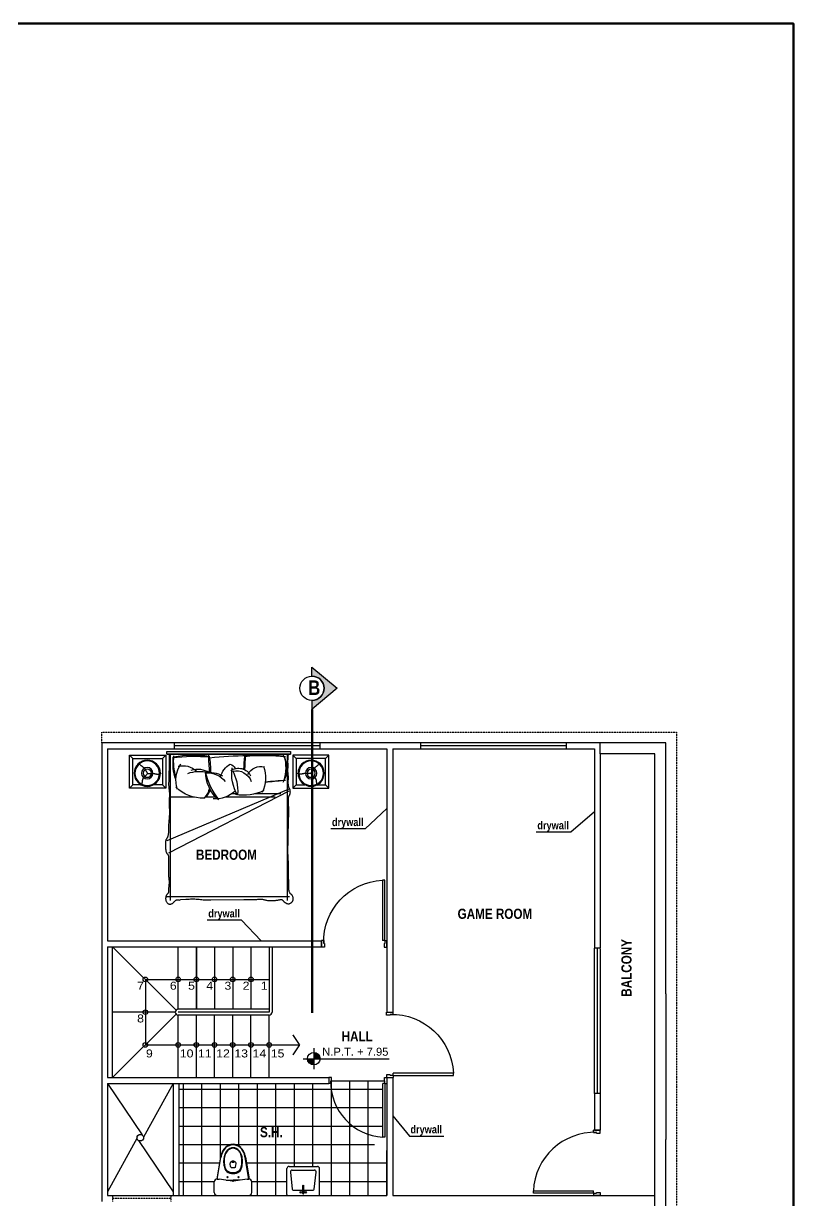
# Model space of a CAD drawing. Header units: millimetres. Extents: x -249630 to 95394, y -188036 to 109963.
# Drawn here: x -57747 to -44522, y 40556 to 60774 of the extents above; entities that cross this region are included whole.
import ezdxf

# ---------------------------------------------------------------- set-up
doc = ezdxf.new("R2010")
doc.units = ezdxf.units.MM
doc.linetypes.add('ACAD_ISO04W100', pattern=[30, 24, -3, 0, -3])
doc.linetypes.add('DASHED2', pattern=[9.525, 6.35, -3.175])
for name, color, linetype in [('03', 3, 'Continuous'), ('cotas', 1, 'Continuous'), ('Layer1', 2, 'Continuous'), ('Layer11', 30, 'Continuous'), ('Layer2', 8, 'Continuous'), ('Layer3', 3, 'Continuous'), ('Layer8', 8, 'Continuous'), ('PUERTAS', 14, 'Continuous'), ('SOMBRA', 252, 'Continuous'), ('SUBTITULOS', 90, 'Continuous'), ('TEXTOS', 11, 'Continuous'), ('VEREDA', 1, 'Continuous')]:
    doc.layers.add(name, color=color, linetype=linetype)
doc.layers.add('MUROS', color=6, linetype='Continuous', lineweight=60)
doc.styles.add('COTAS', font='arial.ttf', dxfattribs={"width": 1.1})
doc.styles.add('DESCRIPCION(E)', font='swisscbi.ttf', dxfattribs={"width": 1.1, "oblique": 15, "height": 0.15})
doc.styles.add('NIVEL', font='arial.ttf', dxfattribs={"width": 1.1, "height": 0.15})
doc.styles.add('SUBTITULOS', font='swisscbi.ttf', dxfattribs={"oblique": 15, "height": 0.2})
doc.styles.add('SUBTITULOS(E)', font='swisscbi.ttf', dxfattribs={"oblique": 15, "height": 0.2})
doc.dimstyles.new('COTA1-50', dxfattribs={"dimscale": 0.5, "dimtxt": 0.22, "dimasz": 0.12, "dimexe": 0.08, "dimexo": 0.05, "dimgap": 0.076, "dimtad": 2, "dimzin": 4, "dimdsep": 46, "dimtxsty": 'COTAS', "dimblk": 'ARCHTICK', "dimcen": -0.1, "dimclrd": 141, "dimclre": 141, "dimclrt": 11, "dimadec": 0, "dimazin": 0, "dimtfac": 1, "dimtix": 1, "dimtmove": 1, "dimatfit": 3, "dimfxl": 1, "dimtolj": 1, "dimtzin": 0, "dimarcsym": 0})

# ---------------------------------------------------------------- blocks, each defined once
blk = doc.blocks.new('A$C69810C7B')
at = {"layer": 'PUERTAS', "color": 2}
for p, q in [((-0.99, -0.05), (-0.99, -0.15)), ((-0.945, -0.05), (-0.99, -0.05)), ((-0.955, -0.15), (-0.99, -0.15)), ((-0.945, -0.105), (-0.955, -0.105)), ((-0.955, -0.15), (-0.955, -0.105)), ((-0.945, -0.105), (-0.945, -0.05)), ((-0.035, -0.15), (-0.07, -0.15)), ((-0.07, -1.06), (-0.07, -0.15)), ((-0.045, -0.105), (-0.045, -0.05)), ((-0.045, -0.05), (0, -0.05)), ((-0.045, -0.105), (-0.035, -0.105)), ((-0.035, -0.15), (-0.035, -0.105)), ((-0.035, -0.15), (0, -0.15)), ((-0.035, -0.15), (-0.035, -1.06)), ((0, -0.05), (0, -0.15)), ((-0.035, -1.06), (-0.07, -1.06))]:
    blk.add_line(p, q, dxfattribs=at)
at = {"layer": 'PUERTAS', "color": 1}
blk.add_arc((-0.027, -0.132), 0.929, 178.348, 267.335, dxfattribs=at)
blk = doc.blocks.new('CAM-10')
for p, q in [((0.026, 0), (0.071, -0.045)), ((0.521, 0), (0.476, -0.045)), ((0.552, 0.009), (2.252, 0.009)), ((0.597, 0.009), (0.597, -1.995)), ((2.207, 0.009), (2.207, -1.995)), ((2.267, 0), (2.312, -0.045)), ((2.762, 0), (2.717, -0.045)), ((0.026, -0.45), (0.071, -0.405)), ((0.476, -0.405), (0.521, -0.45)), ((0.575, -0.467), (2.249, -1.178)), ((2.312, -0.405), (2.267, -0.45)), ((2.762, -0.45), (2.717, -0.405)), ((0.575, -0.494), (2.226, -1.346)), ((0.686, -0.531), (1.047, -0.531)), ((0.764, -0.576), (1.446, -0.576)), ((1.289, -0.531), (1.354, -0.531)), ((1.577, -0.576), (1.72, -0.576)), ((1.876, -0.576), (2.207, -0.576)), ((0.567, -1.946), (2.249, -1.946))]:
    blk.add_line(p, q)
for points in [[(0.521, 0), (0.521, -0.45), (0.026, -0.45), (0.026, 0)], [(0.552, 0.013), (2.252, 0.013), (2.252, 0.054), (0.552, 0.054)], [(2.267, 0), (2.267, -0.45), (2.762, -0.45), (2.762, 0)]]:
    blk.add_lwpolyline(points, close=True)
for points in [[(2.218, 0.009), (2.219, -0.022), (2.22, -0.048), (2.221, -0.072), (2.221, -0.095), (2.221, -0.117), (2.221, -0.138), (2.22, -0.158), (2.22, -0.176), (2.221, -0.194), (2.221, -0.21), (2.222, -0.224), (2.222, -0.238), (2.223, -0.251), (2.223, -0.263), (2.224, -0.273), (2.224, -0.283), (2.224, -0.292), (2.224, -0.3), (2.224, -0.307), (2.224, -0.315), (2.224, -0.322), (2.224, -0.329), (2.224, -0.336), (2.224, -0.344), (2.224, -0.352), (2.225, -0.36), (2.225, -0.37), (2.226, -0.379), (2.226, -0.389), (2.226, -0.399), (2.226, -0.41), (2.225, -0.421), (2.224, -0.432), (2.223, -0.444), (2.222, -0.456), (2.22, -0.469), (2.219, -0.482), (2.217, -0.496), (2.216, -0.51), (2.216, -0.525), (2.215, -0.541), (2.216, -0.557), (2.216, -0.574), (2.217, -0.591), (2.217, -0.609), (2.218, -0.626), (2.218, -0.644), (2.218, -0.661), (2.218, -0.678), (2.218, -0.695), (2.217, -0.711), (2.217, -0.728), (2.216, -0.745), (2.216, -0.762), (2.215, -0.779), (2.216, -0.797), (2.216, -0.815), (2.217, -0.834), (2.219, -0.853), (2.22, -0.872), (2.222, -0.891), (2.223, -0.91), (2.225, -0.929), (2.226, -0.948), (2.227, -0.965), (2.227, -0.982), (2.228, -0.999), (2.228, -1.015), (2.228, -1.029), (2.228, -1.043), (2.229, -1.056), (2.23, -1.069), (2.231, -1.08), (2.232, -1.09), (2.234, -1.099), (2.236, -1.108), (2.238, -1.115), (2.241, -1.122), (2.243, -1.128), (2.246, -1.134), (2.249, -1.139), (2.252, -1.143), (2.255, -1.148), (2.258, -1.152), (2.26, -1.157), (2.263, -1.162), (2.265, -1.168), (2.267, -1.174), (2.269, -1.182), (2.27, -1.191), (2.27, -1.2), (2.271, -1.21), (2.271, -1.221), (2.271, -1.232), (2.271, -1.243), (2.27, -1.254), (2.27, -1.266), (2.269, -1.277), (2.268, -1.288), (2.267, -1.298), (2.266, -1.308), (2.264, -1.317), (2.262, -1.325), (2.26, -1.332), (2.258, -1.338), (2.255, -1.343), (2.252, -1.347), (2.249, -1.351), (2.245, -1.354), (2.242, -1.358), (2.239, -1.361), (2.237, -1.366), (2.234, -1.371), (2.232, -1.377), (2.23, -1.383), (2.229, -1.39), (2.227, -1.398), (2.227, -1.406), (2.226, -1.414), (2.226, -1.423), (2.226, -1.431), (2.226, -1.44), (2.227, -1.449), (2.228, -1.458), (2.228, -1.467), (2.229, -1.476), (2.229, -1.64), (2.228, -1.649), (2.228, -1.659), (2.227, -1.668), (2.225, -1.678), (2.224, -1.688), (2.223, -1.698), (2.222, -1.708), (2.221, -1.719), (2.22, -1.73), (2.22, -1.741), (2.221, -1.753), (2.221, -1.766), (2.222, -1.778), (2.223, -1.79), (2.224, -1.802), (2.225, -1.813), (2.226, -1.824), (2.226, -1.834), (2.226, -1.843), (2.226, -1.852), (2.226, -1.86), (2.227, -1.867), (2.227, -1.874), (2.228, -1.88), (2.23, -1.886), (2.232, -1.891), (2.235, -1.895), (2.238, -1.9), (2.242, -1.904), (2.245, -1.908), (2.249, -1.912), (2.253, -1.917), (2.256, -1.923), (2.259, -1.929), (2.262, -1.935), (2.264, -1.942), (2.266, -1.95), (2.267, -1.958), (2.268, -1.966), (2.268, -1.974), (2.267, -1.983), (2.265, -1.991), (2.263, -1.999), (2.26, -2.007), (2.257, -2.014), (2.252, -2.021), (2.248, -2.027), (2.242, -2.033), (2.237, -2.037), (2.231, -2.041), (2.224, -2.043), (2.217, -2.045), (2.211, -2.046), (2.204, -2.046), (2.197, -2.045), (2.191, -2.044), (2.185, -2.042), (2.179, -2.039), (2.174, -2.036), (2.169, -2.032), (2.164, -2.028), (2.159, -2.024), (2.155, -2.02), (2.151, -2.016), (2.147, -2.011), (2.144, -2.007), (2.14, -2.003), (2.136, -1.999), (2.132, -1.996), (2.129, -1.993), (2.125, -1.99), (2.12, -1.988), (2.116, -1.987), (2.111, -1.987), (2.106, -1.987), (2.1, -1.987), (2.094, -1.988), (2.088, -1.989), (2.082, -1.99), (2.06, -1.983), (1.992, -1.978), (1.976, -1.978), (1.959, -1.977), (1.942, -1.976), (1.925, -1.975), (1.906, -1.975), (1.888, -1.975), (1.868, -1.975), (1.849, -1.976), (1.829, -1.978), (1.809, -1.979), (1.789, -1.981), (1.77, -1.983), (1.752, -1.985), (1.735, -1.987), (1.72, -1.988), (1.705, -1.988), (1.692, -1.988), (1.68, -1.988), (1.669, -1.987), (1.657, -1.986), (1.645, -1.985), (1.193, -1.984), (1.179, -1.983), (1.165, -1.982), (1.149, -1.982), (1.132, -1.982), (1.115, -1.982), (1.098, -1.981), (1.08, -1.981), (1.063, -1.981), (1.046, -1.981), (1.03, -1.98), (1.014, -1.98), (0.999, -1.979), (0.985, -1.978), (0.972, -1.978), (0.959, -1.978), (0.947, -1.978), (0.936, -1.979), (0.926, -1.98), (0.916, -1.982), (0.907, -1.985), (0.898, -1.987), (0.889, -1.99), (0.88, -1.992), (0.87, -1.994), (0.86, -1.995), (0.85, -1.996), (0.794, -1.997), (0.782, -1.996), (0.771, -1.996), (0.76, -1.995), (0.749, -1.993), (0.738, -1.992), (0.728, -1.99), (0.718, -1.989), (0.71, -1.987), (0.702, -1.985), (0.695, -1.984), (0.688, -1.983), (0.683, -1.982), (0.678, -1.982), (0.673, -1.983), (0.67, -1.984), (0.666, -1.985), (0.664, -1.987), (0.661, -1.99), (0.659, -1.993), (0.657, -1.996), (0.654, -1.999), (0.652, -2.002), (0.649, -2.006), (0.646, -2.009), (0.643, -2.012), (0.639, -2.015), (0.635, -2.019), (0.631, -2.022), (0.627, -2.025), (0.622, -2.028), (0.617, -2.03), (0.612, -2.033), (0.607, -2.035), (0.601, -2.037), (0.596, -2.039), (0.59, -2.04), (0.584, -2.04), (0.578, -2.04), (0.571, -2.04), (0.565, -2.038), (0.559, -2.036), (0.553, -2.033), (0.547, -2.03), (0.542, -2.027), (0.537, -2.023), (0.532, -2.019), (0.528, -2.015), (0.525, -2.011), (0.522, -2.006), (0.52, -2.002), (0.518, -1.997), (0.516, -1.991), (0.515, -1.986), (0.515, -1.98), (0.515, -1.973), (0.515, -1.967), (0.516, -1.96), (0.517, -1.953), (0.519, -1.947), (0.521, -1.94), (0.524, -1.934), (0.527, -1.929), (0.531, -1.924), (0.534, -1.919), (0.539, -1.915), (0.543, -1.911), (0.547, -1.907), (0.552, -1.903), (0.556, -1.898), (0.559, -1.893), (0.563, -1.887), (0.566, -1.881), (0.568, -1.874), (0.57, -1.867), (0.572, -1.86), (0.573, -1.852), (0.575, -1.845), (0.575, -1.838), (0.575, -1.831), (0.575, -1.825), (0.575, -1.818), (0.575, -1.811), (0.575, -1.804), (0.574, -1.796), (0.574, -1.788), (0.574, -1.778), (0.574, -1.768), (0.574, -1.756), (0.575, -1.744), (0.575, -1.731), (0.576, -1.717), (0.577, -1.702), (0.578, -1.688), (0.578, -1.672), (0.579, -1.657), (0.58, -1.641), (0.58, -1.47), (0.581, -1.454), (0.582, -1.439), (0.582, -1.424), (0.583, -1.409), (0.584, -1.396), (0.585, -1.382), (0.586, -1.37), (0.587, -1.358), (0.588, -1.346), (0.589, -1.334), (0.589, -1.323), (0.59, -1.311), (0.59, -1.299), (0.589, -1.286), (0.589, -1.273), (0.588, -1.26), (0.587, -1.246), (0.586, -1.232), (0.585, -1.218), (0.584, -1.204), (0.583, -1.19), (0.583, -1.176), (0.584, -1.162), (0.584, -1.148), (0.585, -1.134), (0.585, -1.121), (0.586, -1.107), (0.586, -1.093), (0.586, -1.079), (0.585, -1.065), (0.585, -1.051), (0.584, -1.037), (0.583, -1.023), (0.582, -1.009), (0.58, -0.996), (0.58, -0.983), (0.579, -0.971), (0.579, -0.959), (0.579, -0.948), (0.579, -0.936), (0.579, -0.925), (0.579, -0.914), (0.579, -0.903), (0.579, -0.892), (0.579, -0.88), (0.578, -0.868), (0.577, -0.856), (0.576, -0.843), (0.575, -0.829), (0.574, -0.816), (0.573, -0.802), (0.573, -0.788), (0.573, -0.773), (0.573, -0.759), (0.573, -0.744), (0.574, -0.729), (0.575, -0.715), (0.577, -0.7), (0.578, -0.686), (0.579, -0.672), (0.58, -0.658), (0.58, -0.645), (0.58, -0.632), (0.58, -0.62), (0.58, -0.608), (0.579, -0.597), (0.578, -0.588), (0.577, -0.579), (0.575, -0.571), (0.573, -0.565), (0.571, -0.559), (0.568, -0.554), (0.566, -0.55), (0.563, -0.545), (0.561, -0.541), (0.559, -0.536), (0.557, -0.531), (0.555, -0.525), (0.554, -0.519), (0.554, -0.512), (0.553, -0.505), (0.554, -0.498), (0.554, -0.491), (0.555, -0.485), (0.556, -0.479), (0.558, -0.473), (0.56, -0.469), (0.562, -0.464), (0.564, -0.46), (0.566, -0.456), (0.568, -0.452), (0.571, -0.448), (0.573, -0.444), (0.574, -0.439), (0.576, -0.434), (0.577, -0.429), (0.578, -0.423), (0.579, -0.418), (0.58, -0.412), (0.581, -0.407), (0.581, -0.401), (0.582, -0.396), (0.582, -0.391), (0.582, -0.386), (0.583, -0.381), (0.583, -0.376), (0.582, -0.37), (0.582, -0.364), (0.582, -0.357), (0.582, -0.35), (0.582, -0.342), (0.581, -0.333), (0.581, -0.324), (0.581, -0.315), (0.581, -0.306), (0.581, -0.298), (0.581, -0.289), (0.582, -0.281), (0.583, -0.273), (0.584, -0.266), (0.585, -0.258), (0.585, -0.25), (0.586, -0.242), (0.587, -0.234), (0.587, -0.225), (0.587, -0.215), (0.587, -0.205), (0.587, -0.194), (0.587, -0.183), (0.586, -0.171), (0.586, -0.159), (0.586, -0.146), (0.586, -0.133), (0.586, -0.12), (0.587, -0.106), (0.587, -0.091), (0.587, -0.075), (0.586, -0.057), (0.585, -0.036), (0.583, -0.014), (0.579, 0.009)], [(0.181, -0.405), (0.071, -0.405), (0.071, -0.045), (0.476, -0.045), (0.476, -0.405), (0.355, -0.405)], [(0.274, -0.254), (0.27, -0.246), (0.266, -0.239), (0.263, -0.233), (0.26, -0.228), (0.257, -0.223), (0.254, -0.218), (0.251, -0.214), (0.249, -0.21), (0.247, -0.207), (0.245, -0.203), (0.243, -0.2), (0.241, -0.197), (0.239, -0.194), (0.237, -0.191), (0.235, -0.188), (0.233, -0.185), (0.231, -0.182), (0.228, -0.179), (0.226, -0.177), (0.223, -0.174), (0.221, -0.172), (0.218, -0.169), (0.215, -0.167), (0.212, -0.164), (0.209, -0.162), (0.206, -0.159), (0.203, -0.157), (0.2, -0.154), (0.196, -0.152), (0.192, -0.149), (0.188, -0.146), (0.184, -0.143), (0.179, -0.14), (0.175, -0.137), (0.17, -0.133), (0.164, -0.129), (0.158, -0.125), (0.152, -0.12), (0.145, -0.114), (0.137, -0.108)], [(2.607, -0.405), (2.717, -0.405), (2.717, -0.045), (2.312, -0.045), (2.312, -0.405), (2.433, -0.405)], [(2.514, -0.254), (2.518, -0.246), (2.522, -0.239), (2.525, -0.233), (2.528, -0.228), (2.531, -0.223), (2.534, -0.218), (2.536, -0.214), (2.539, -0.21), (2.541, -0.207), (2.543, -0.203), (2.545, -0.2), (2.547, -0.197), (2.549, -0.194), (2.551, -0.191), (2.553, -0.188), (2.555, -0.185), (2.557, -0.182), (2.559, -0.179), (2.562, -0.177), (2.564, -0.174), (2.567, -0.172), (2.57, -0.169), (2.572, -0.167), (2.575, -0.164), (2.578, -0.162), (2.582, -0.159), (2.585, -0.157), (2.588, -0.154), (2.592, -0.152), (2.596, -0.149), (2.6, -0.146), (2.604, -0.143), (2.608, -0.14), (2.613, -0.137), (2.618, -0.133), (2.624, -0.129), (2.63, -0.125), (2.636, -0.12), (2.643, -0.114), (2.65, -0.108)], [(0.271, -0.247), (0.266, -0.255), (0.262, -0.263), (0.257, -0.269), (0.253, -0.274), (0.248, -0.279), (0.244, -0.284), (0.24, -0.287), (0.236, -0.291), (0.233, -0.294), (0.229, -0.297), (0.226, -0.3), (0.223, -0.303), (0.22, -0.306), (0.217, -0.308), (0.215, -0.311), (0.212, -0.314), (0.21, -0.317), (0.209, -0.32), (0.207, -0.322), (0.206, -0.325), (0.204, -0.328), (0.203, -0.331), (0.202, -0.334), (0.201, -0.337), (0.201, -0.34), (0.2, -0.344), (0.2, -0.347), (0.199, -0.35), (0.199, -0.353), (0.198, -0.356), (0.198, -0.359), (0.198, -0.362), (0.197, -0.365), (0.197, -0.368), (0.196, -0.371), (0.196, -0.374), (0.195, -0.377), (0.194, -0.381), (0.194, -0.384), (0.193, -0.388), (0.192, -0.392), (0.19, -0.396), (0.189, -0.4), (0.188, -0.404), (0.186, -0.407), (0.184, -0.411), (0.182, -0.414), (0.18, -0.417)], [(0.263, -0.251), (0.271, -0.25), (0.279, -0.25), (0.285, -0.249), (0.291, -0.249), (0.296, -0.249), (0.301, -0.25), (0.306, -0.25), (0.31, -0.25), (0.314, -0.25), (0.317, -0.25), (0.321, -0.25), (0.325, -0.25), (0.328, -0.25), (0.332, -0.249), (0.335, -0.249), (0.339, -0.249), (0.342, -0.249), (0.345, -0.249), (0.348, -0.25), (0.351, -0.25), (0.354, -0.25), (0.358, -0.25), (0.361, -0.251), (0.364, -0.251), (0.367, -0.252), (0.37, -0.252), (0.373, -0.253), (0.377, -0.254), (0.38, -0.255), (0.383, -0.255), (0.386, -0.256), (0.39, -0.257), (0.393, -0.258), (0.396, -0.259), (0.4, -0.26), (0.403, -0.26), (0.407, -0.261), (0.41, -0.261), (0.414, -0.261), (0.419, -0.26), (0.423, -0.26), (0.428, -0.258), (0.433, -0.257), (0.438, -0.255), (0.443, -0.254), (0.448, -0.252), (0.454, -0.25), (0.459, -0.248)], [(2.525, -0.251), (2.517, -0.25), (2.509, -0.25), (2.502, -0.249), (2.497, -0.249), (2.491, -0.249), (2.487, -0.25), (2.482, -0.25), (2.478, -0.25), (2.474, -0.25), (2.47, -0.25), (2.467, -0.25), (2.463, -0.25), (2.459, -0.25), (2.456, -0.249), (2.453, -0.249), (2.449, -0.249), (2.446, -0.249), (2.443, -0.249), (2.44, -0.25), (2.436, -0.25), (2.433, -0.25), (2.43, -0.25), (2.427, -0.251), (2.424, -0.251), (2.421, -0.252), (2.418, -0.252), (2.414, -0.253), (2.411, -0.254), (2.408, -0.255), (2.405, -0.255), (2.401, -0.256), (2.398, -0.257), (2.395, -0.258), (2.391, -0.259), (2.388, -0.26), (2.385, -0.26), (2.381, -0.261), (2.377, -0.261), (2.373, -0.261), (2.369, -0.26), (2.365, -0.26), (2.36, -0.258), (2.355, -0.257), (2.35, -0.255), (2.345, -0.254), (2.34, -0.252), (2.334, -0.25), (2.328, -0.248)], [(2.517, -0.247), (2.522, -0.255), (2.526, -0.263), (2.531, -0.269), (2.535, -0.274), (2.539, -0.279), (2.543, -0.284), (2.548, -0.287), (2.551, -0.291), (2.555, -0.294), (2.559, -0.297), (2.562, -0.3), (2.565, -0.303), (2.568, -0.306), (2.571, -0.308), (2.573, -0.311), (2.575, -0.314), (2.577, -0.317), (2.579, -0.32), (2.581, -0.322), (2.582, -0.325), (2.583, -0.328), (2.585, -0.331), (2.586, -0.334), (2.586, -0.337), (2.587, -0.34), (2.588, -0.344), (2.588, -0.347), (2.589, -0.35), (2.589, -0.353), (2.589, -0.356), (2.59, -0.359), (2.59, -0.362), (2.59, -0.365), (2.591, -0.368), (2.591, -0.371), (2.592, -0.374), (2.593, -0.377), (2.593, -0.381), (2.594, -0.384), (2.595, -0.388), (2.596, -0.392), (2.597, -0.396), (2.599, -0.4), (2.6, -0.404), (2.602, -0.407), (2.604, -0.411), (2.605, -0.414), (2.608, -0.417)]]:
    blk.add_lwpolyline(points)
for centre, radius in [((0.268, -0.247), 0.18), ((0.268, -0.247), 0.169), ((2.52, -0.247), 0.18), ((2.52, -0.247), 0.169), ((0.268, -0.247), 0.0787), ((0.268, -0.247), 0.0562), ((2.52, -0.247), 0.0787), ((2.52, -0.247), 0.0562)]:
    blk.add_circle(centre, radius)
for centre, radius, start, end in [((0.945, -0.183), 0.344, 147.51, 213.8336), ((0.892, -1.669), 1.678, 80.1255, 98.6619), ((-0.037, -0.007), 1.712, 352.2931, 0.3959), ((1.889, -1.575), 1.578, 80.1602, 98.06), ((1.203, -0.173), 0.586, 163.9263, 197.1409), ((1.038, -5.792), 5.791, 83.8073, 94.1211), ((1.348, -0.31), 0.454, 159.3026, 206.5026), ((0.957, -0.356), 0.202, 27.7042, 103.4903), ((3.756, 0.001), 2.58, 180.1063, 184.3854), ((-0.142, -0.191), 1.333, 359.9394, 7.5533), ((1.401, -0.216), 0.0952, 102.1757, 158.3207), ((1.237, -0.37), 0.286, 15.4018, 59.7122), ((2.984, -0.236), 1.335, 170.3802, 180.0522), ((1.855, -3.014), 3, 83.9026, 93.6759), ((2.029, -0.417), 0.274, 75.7237, 132.8701), ((1.723, -0.341), 0.404, 341.4524, 33.4512), ((1.432, -0.084), 0.726, 342.5841, 6.0048), ((1.535, -0.116), 0.631, 339.923, 8.7433), ((1.299, -0.432), 0.22, 78.0413, 160.8342), ((1.265, -0.362), 0.184, 54.1671, 153.8421), ((1.861, -0.492), 0.584, 151.0456, 184.1497), ((0.806, -0.261), 0.553, 328.6542, 9.1977), ((1.683, -0.534), 0.291, 83.6273, 143.2855), ((1.66, -0.57), 0.335, 78.6667, 121.2633), ((1.204, -0.221), 0.516, 310.7395, 359.0576), ((0.835, -0.033), 0.906, 321.6953, 346.4626), ((1.827, -0.504), 0.313, 73.366, 120.2524), ((1.803, -0.691), 0.47, 69.8892, 104.8634), ((-0.465, -14.932), 14.632, 84.6597, 85.7516), ((0.943, 1.54), 1.909, 260.953, 268.6517), ((1.841, -0.43), 0.19, 193.6849, 236.7035), ((1.973, -0.378), 0.315, 192.9388, 221.9636), ((1.763, -0.079), 0.51, 267.2589, 315.2997), ((1.202, 0.118), 0.667, 244.7809, 279.0606), ((1.581, -0.218), 0.383, 224.5284, 275.2229)]:
    blk.add_arc(centre, radius, start, end)
blk = doc.blocks.new('INODRORO2')
at = {"ltscale": 0.8}
for p, q in [((0, 0.217), (0, -0.217)), ((0.04, 0.257), (0.186, 0.257)), ((0.198, 0.006), (0.226, 0.192)), ((0.226, 0.217), (0.226, 0.192)), ((0.226, 0.216), (0.524, 0.166)), ((0.526, 0.172), (0.259, 0.218)), ((0.211, 0.096), (0.211, 0)), ((0.399, 0.036), (0.437, 0.041)), ((0.226, -0.192), (0.198, -0.006)), ((0.211, -0.096), (0.211, 0)), ((0.399, -0.036), (0.437, -0.042)), ((0.478, 0), (0.478, 0)), ((0.478, 0), (0.478, 0)), ((0.478, 0), (0.478, 0)), ((0.478, 0), (0.478, 0)), ((0.478, 0), (0.478, 0)), ((0.478, 0), (0.478, 0)), ((0.478, 0), (0.478, 0)), ((0.478, 0), (0.478, 0)), ((0.04, -0.257), (0.186, -0.257)), ((0.226, -0.216), (0.524, -0.166)), ((0.226, -0.192), (0.226, -0.217)), ((0.526, -0.172), (0.259, -0.218))]:
    blk.add_line(p, q, dxfattribs=at)
blk.add_lwpolyline([(0.46, -0.012, -0.139005), (0.458, -0.011, -0.107089), (0.455, -0.009, -0.080212), (0.453, -0.005, -0.06796), (0.452, 0, -0.06796), (0.453, 0.005, -0.080212), (0.455, 0.008, -0.107089), (0.458, 0.011, -0.139005), (0.46, 0.012, -0.139005), (0.463, 0.011, -0.107089), (0.466, 0.008, -0.080212), (0.468, 0.005, -0.06796), (0.469, 0, -0.06796), (0.468, -0.005, -0.080212), (0.466, -0.009, -0.107089), (0.463, -0.011, -0.139005)], format="xyb", close=True, dxfattribs=at)
for centre in [(0.253, 0.075), (0.253, -0.075)]:
    blk.add_circle(centre, 0.008, dxfattribs=at)
for centre, radius, start, end in [((0.04, 0.217), 0.04, 90, 180), ((0.186, 0.217), 0.04, 0, 90), ((0.233, 0.07), 0.15, 80.2071, 92.9611), ((0.476, -0.122), 0.292, 71.5678, 80.4152), ((0.476, -0.12), 0.296, 71.1915, 80.2071), ((0.238, 0), 0.04, 171.6858, 188.3224), ((0.434, 0.006), 0.132, 142.554, 182.5334), ((0.454, 0.003), 0.138, 145.9958, 181.3648), ((0.424, -0.007), 0.132, 97.705, 135.6982), ((0.427, -0.005), 0.123, 97.7071, 135.993), ((0.489, 0), 0.105, 166.2304, 180), ((0.401, 0.021), 0.015, 97.7652, 166.2304), ((0.468, -0.299), 0.428, 88.5821, 98.2413), ((0.481, -0.365), 0.487, 90.3239, 98.295), ((0.44, 0.017), 0.025, 53.8168, 97.7652), ((0.428, 0), 0.0456, 0, 53.8168), ((0.475, -0.15), 0.279, 75.0071, 89.3331), ((0.475, -0.159), 0.281, 75.8067, 89.3181), ((0.513, -0.033), 0.15, 47.8845, 78.1333), ((0.513, -0.034), 0.157, 47.1692, 77.2746), ((0.511, -0.037), 0.2, 43.8873, 73.4946), ((0.511, -0.037), 0.206, 43.507, 73.073), ((0.534, -0.006), 0.115, 2.8715, 46.5577), ((0.535, -0.006), 0.122, 2.76, 45.8858), ((0.538, -0.006), 0.159, 2.2523, 42.8254), ((0.539, -0.006), 0.165, 2.1936, 42.4727), ((0.434, -0.006), 0.132, 177.4666, 217.446), ((0.454, -0.003), 0.138, 178.6352, 214.0042), ((0.424, 0.006), 0.132, 224.3018, 262.295), ((0.427, 0.005), 0.123, 224.007, 262.2929), ((0.489, 0), 0.105, 180, 193.7696), ((0.401, -0.022), 0.015, 193.7696, 262.2348), ((0.468, 0.299), 0.428, 261.7587, 271.4179), ((0.481, 0.365), 0.487, 261.705, 269.6761), ((0.44, -0.017), 0.025, 262.2348, 306.1832), ((0.428, 0), 0.0456, 306.1832, 0), ((0.475, 0.159), 0.281, 270.6819, 284.1933), ((0.475, 0.15), 0.279, 270.6669, 284.9929), ((0.476, 0.122), 0.292, 279.5848, 288.4322), ((0.476, 0.12), 0.296, 279.7929, 288.8085), ((0.513, 0.033), 0.15, 281.8667, 312.1155), ((0.513, 0.034), 0.157, 282.7254, 312.8308), ((0.511, 0.036), 0.2, 286.5054, 316.1127), ((0.511, 0.037), 0.206, 286.927, 316.493), ((0.534, 0.006), 0.115, 313.4423, 357.1285), ((0.535, 0.006), 0.122, 314.1142, 357.24), ((0.538, 0.006), 0.159, 317.1746, 357.7477), ((0.539, 0.006), 0.165, 317.5273, 357.8064), ((0.04, -0.217), 0.04, 180, 270), ((0.186, -0.217), 0.04, 270, 0), ((0.233, -0.07), 0.15, 267.034, 279.7929)]:
    blk.add_arc(centre, radius, start, end, dxfattribs=at)
blk = doc.blocks.new('102-lav')
for p, q in [((0.42, 0), (0, 0)), ((-0.015, -0.015), (-0.015, -0.37)), ((0.059, -0.088), (0.033, -0.322)), ((0.202, -0.075), (0.073, -0.075)), ((0.21, -0.029), (0.195, -0.044)), ((0.195, -0.044), (0.21, -0.059)), ((0.225, -0.044), (0.195, -0.044)), ((0.202, -0.029), (0.202, -0.036)), ((0.202, -0.051), (0.202, -0.136)), ((0.21, -0.144), (0.202, -0.136)), ((0.21, -0.029), (0.21, -0.059)), ((0.225, -0.044), (0.21, -0.029)), ((0.21, -0.059), (0.225, -0.044)), ((0.21, -0.144), (0.217, -0.136)), ((0.217, -0.029), (0.217, -0.036)), ((0.217, -0.051), (0.217, -0.136)), ((0.347, -0.075), (0.217, -0.075)), ((0.387, -0.322), (0.361, -0.088)), ((0.435, -0.015), (0.435, -0.37)), ((0.405, -0.4), (0.015, -0.4)), ((0.362, -0.35), (0.058, -0.35))]:
    blk.add_line(p, q)
for centre in [(0.176, -0.044), (0.244, -0.044)]:
    blk.add_circle(centre, 0.01)
for centre, radius, start, end in [((0, -0.015), 0.015, 90, 180), ((0.42, -0.015), 0.015, 0, 90), ((0.073, -0.09), 0.015, 90, 173.7742), ((0.21, -0.029), 0.0075, 0, 180), ((0.347, -0.09), 0.015, 6.2258, 90), ((0.058, -0.325), 0.025, 173.7742, 270), ((0.362, -0.325), 0.025, 270, 6.2258), ((0.015, -0.37), 0.03, 180, 270), ((0.405, -0.37), 0.03, 270, 0)]:
    blk.add_arc(centre, radius, start, end)
blk = doc.blocks.new('_ArchTick')
at = {"color": 0, "linetype": 'ByBlock', "const_width": 0.15}
blk.add_lwpolyline([(-0.5, -0.5), (0.5, 0.5)], dxfattribs=at)

msp = doc.modelspace()

# ---------------------------------------------------------------- hatches: boundary and pattern name
at = {"layer": 'Layer1'}
h = msp.add_hatch(color=256, dxfattribs=at)
h.paths.add_polyline_path([(-52761.314, 43099.082), (-52761.314, 42990.906), (-52653.139, 42990.906, 0.414213582)])
h.paths.add_polyline_path([(-52761.314, 42990.906), (-52869.49, 42990.906, 0.414213486), (-52761.314, 42882.73)])
at = {"layer": 'Layer2'}
h = msp.add_hatch(dxfattribs=at)
h.set_pattern_fill('ANSI37', color=256, scale=100, angle=45, style=0)
h.set_pattern_definition([(90, (-230894.77, -222643.12), (-317.5, 3e-14), []), (180, (-230894.77, -222643.12), (-3e-14, -317.5), [])])
h.paths.add_polyline_path([(-52468.765, 42564.768), (-52503.909, 42564.768), (-52503.909, 42565.273), (-55078.909, 42565.273), (-55078.909, 40640.273), (-54420.153, 40640.273, -0.414213562), (-54470.153, 40690.273), (-54470.153, 40872.241, -0.395774633), (-54423.319, 40922.141, -0.055707513), (-54420.837, 40963.718), (-54363.198, 41297.66, -0.039358173), (-54348.837, 41353.994, -0.129726706), (-54279.819, 41465.701, -0.177583156), (-54148.569, 41519.619, -0.177583156), (-54017.319, 41465.701, -0.129726706), (-53948.301, 41353.994, -0.039358173), (-53933.94, 41297.66), (-53876.301, 40963.718, -0.055728786), (-53873.82, 40922.125, -0.394377782), (-53827.227, 40872.241), (-53827.227, 40690.273, -0.414213562), (-53877.227, 40640.273), (-53204.961, 40640.273, -0.414213562), (-53223.711, 40659.023), (-53223.711, 41102.773, -0.414213562), (-53186.211, 41140.273), (-52698.711, 41140.273, -0.414213562), (-52661.211, 41102.773), (-52661.211, 40659.023, -0.414213562), (-52679.961, 40640.273), (-51503.909, 40640.273), (-51503.909, 41415.273), (-51716.409, 41415.273), (-51716.409, 41663.749, -0.351538949)])
h.paths.add_polyline_path([(-51574.616, 42564.768), (-51539.263, 42564.768), (-51539.263, 42610.222), (-51549.364, 42610.222), (-52458.455, 42610.222), (-52468.556, 42610.222), (-52468.556, 42564.768), (-52468.765, 42564.768, 0.351538949), (-51716.409, 41663.749), (-51716.409, 41727.773), (-51574.616, 41727.773)])
h.paths.add_polyline_path([(-53731.103, 41591.445), (-53248.717, 41591.445), (-53248.717, 41866.899), (-53731.103, 41866.899)], flags=24)
at = {"layer": 'SOMBRA'}
h = msp.add_hatch(color=252, dxfattribs=at)
h.dxf.hatch_style = 1
edge = h.paths.add_edge_path()
edge.add_line((-52792.692, 49563.298), (-52792.692, 49719.072))
edge.add_line((-52792.692, 49719.072), (-52360.817, 49357.274))
edge.add_line((-52360.817, 49357.274), (-52790.182, 48992.963))
edge.add_line((-52790.182, 48992.963), (-52790.182, 49146.53))
edge.add_arc((-52793.536, 49354.901), 208.398, 270.9222885, 449.7679954)

# ---------------------------------------------------------------- linework, layer by layer
at = {"layer": '03'}
for p, q in [((-46716.409, 48415.273), (-47841.409, 48415.273)), ((-46716.409, 44102.773), (-46716.409, 48415.273)), ((-46903.909, 48227.773), (-47841.409, 48227.773)), ((-46903.909, 32852.773), (-46903.909, 48227.773)), ((-46716.409, 39040.273), (-46716.409, 41602.773))]:
    msp.add_line(p, q, dxfattribs=at)
for points in [[(-47841.409, 48227.773), (-47841.409, 48415.273)], [(-46716.409, 44102.773), (-46716.409, 41602.773)]]:
    msp.add_lwpolyline(points, dxfattribs=at)
at = {"layer": 'Layer1'}
for p, q in [((-56403.909, 48415.273), (-56403.909, 40540.273)), ((-55153.909, 48415.273), (-56403.909, 48415.273)), ((-50922.659, 48415.273), (-52653.909, 48415.273)), ((-47841.409, 48415.273), (-48422.659, 48415.273)), ((-56303.909, 48315.273), (-56303.909, 45015.273)), ((-56303.909, 45015.273), (-52628.909, 45015.273)), ((-56303.909, 44915.273), (-52628.909, 44915.273)), ((-56303.909, 44915.273), (-56303.909, 42665.273)), ((-51503.909, 43790.273), (-51403.909, 43790.273)), ((-52761.314, 43171.138), (-52761.314, 42810.674)), ((-52941.546, 42990.906), (-51464.406, 42990.906)), ((-56303.909, 42665.273), (-52503.909, 42665.273)), ((-51503.909, 42665.273), (-51403.909, 42665.273)), ((-56303.909, 42565.273), (-52503.909, 42565.273)), ((-56303.909, 42565.273), (-56303.909, 40640.273)), ((-47941.409, 41765.273), (-47841.409, 41765.273)), ((-56303.909, 40640.273), (-51503.909, 40640.273)), ((-51403.909, 40640.273), (-46903.909, 40640.273))]:
    msp.add_line(p, q, dxfattribs=at)
for points in [[(-55153.909, 48315.273), (-55153.909, 48415.273)], [(-52653.909, 48315.273), (-52653.909, 48415.273)], [(-50922.659, 48315.273), (-50922.659, 48415.273)], [(-48422.659, 48315.273), (-48422.659, 48415.273)], [(-56303.909, 48315.273), (-55153.909, 48315.273)], [(-52653.909, 48315.273), (-51503.909, 48315.273)], [(-51503.909, 48315.273), (-51503.909, 43790.273)], [(-51403.909, 48315.273), (-51403.909, 43790.273)], [(-51403.909, 48315.273), (-50922.659, 48315.273)], [(-48422.659, 48315.273), (-47941.409, 48315.273), (-47941.409, 44890.273)], [(-47841.409, 48227.773), (-47841.409, 44890.273)], [(-52628.909, 45015.273), (-52628.909, 44915.273)], [(-47841.409, 44890.273), (-47941.409, 44890.273)], [(-52503.909, 42665.273), (-52503.909, 42565.273)], [(-51503.909, 42665.273), (-51503.909, 40640.273)], [(-51403.909, 42665.273), (-51403.909, 40640.273)], [(-47841.409, 42390.273), (-47941.409, 42390.273)], [(-47941.409, 42390.273), (-47941.409, 41765.273)], [(-47841.409, 42390.273), (-47841.409, 41765.273)]]:
    msp.add_lwpolyline(points, dxfattribs=at)
msp.add_circle((-52761.314, 42990.906), 108.176, dxfattribs=at)
at = {"layer": 'Layer11'}
for p, q in [((-53528.909, 44915.273), (-53528.909, 43790.273)), ((-53478.909, 44915.273), (-53478.909, 43790.273)), ((-53528.909, 43840.273), (-55091.409, 43840.273)), ((-54466.409, 43790.273), (-55091.409, 43790.273)), ((-53528.909, 43740.273), (-55091.409, 43740.273)), ((-53528.909, 43790.273), (-54466.409, 43790.273)), ((-55178.909, 42565.273), (-55178.909, 40640.273)), ((-55078.909, 42565.273), (-55078.909, 40640.273))]:
    msp.add_line(p, q, dxfattribs=at)
for points in [[(-56303.909, 42565.273), (-55712.219, 41682.866)], [(-55178.909, 42565.273), (-55685.141, 41642.484)], [(-55798.105, 41629.195), (-56303.909, 40702.773)], [(-55770.829, 41585.317), (-55178.909, 40702.773)]]:
    msp.add_lwpolyline(points, dxfattribs=at)
msp.add_circle((-55741.409, 41634.023), 56.901, dxfattribs=at)
for centre, start, end in [((-55091.409, 43790.273), 90, 270), ((-53528.909, 43790.273), 270, 0)]:
    msp.add_arc(centre, 50, start, end, dxfattribs=at)
at = {"layer": 'Layer2'}
for points in [[(-52653.909, 48365.273), (-55153.909, 48365.273)], [(-48422.659, 48365.273), (-50922.659, 48365.273)], [(-47891.409, 44890.273), (-47891.409, 42390.273)], [(-52458.455, 42610.222), (-51549.364, 42610.222)]]:
    msp.add_lwpolyline(points, dxfattribs=at)
at = {"layer": 'Layer3', "color": 3}
msp.add_lwpolyline([(-52792.692, 49563.298), (-52792.692, 49719.072), (-52360.817, 49357.274), (-52790.182, 48992.963), (-52790.182, 49146.53, 0.989977288), (-52792.692, 49563.298, 0.988024268)], format="xyb", dxfattribs=at)
at = {"layer": 'Layer3', "linetype": 'ACAD_ISO04W100', "ltscale": 0.025, "const_width": 43.75}
msp.add_lwpolyline([(-52790.182, 48992.963), (-52790.182, 43774.33)], dxfattribs=at)
at = {"layer": 'Layer3', "color": 3}
msp.add_circle((-52793.536, 49354.901), 208.398, dxfattribs=at)
at = {"layer": 'Layer8'}
for points in [[(-55653.909, 44352.773), (-53528.909, 44352.773)], [(-55653.909, 44352.773), (-55653.909, 43227.773), (-53004.351, 43227.773)]]:
    msp.add_lwpolyline(points, dxfattribs=at)
at = {"layer": 'Layer8', "const_width": 25}
for points in [[(-53004.351, 43227.773), (-53120.009, 43400.873)], [(-53004.351, 43227.773), (-53120.009, 43054.672)]]:
    msp.add_lwpolyline(points, dxfattribs=at)
at = {"layer": 'Layer8'}
for centre in [(-55653.909, 44352.773), (-55091.409, 44352.773), (-54778.909, 44352.773), (-54466.409, 44352.773), (-54153.909, 44352.773), (-53841.409, 44352.773), (-55653.909, 43790.273), (-55653.909, 43227.773), (-55091.409, 43227.773), (-54778.909, 43227.773), (-54466.409, 43227.773), (-54153.909, 43227.773), (-53841.409, 43227.773), (-53528.909, 43227.773)]:
    msp.add_circle(centre, 39.372, dxfattribs=at)
at = {"layer": 'MUROS'}
msp.add_lwpolyline([(-100852.68, 23273.832), (-44521.546, 23273.832), (-44521.546, 60773.832), (-100852.68, 60773.832)], close=True, dxfattribs=at)
at = {"layer": 'VEREDA', "linetype": 'DASHED2', "ltscale": 0.025}
for p, q in [((-56403.909, 48602.773), (-46528.909, 48602.773)), ((-46528.909, 48602.773), (-46528.909, 32477.773))]:
    msp.add_line(p, q, dxfattribs=at)
at = {"layer": 'VEREDA'}
for p, q in [((-56216.409, 42665.273), (-56216.409, 44915.273)), ((-55126.765, 43825.628), (-56216.409, 44915.273)), ((-55091.409, 43840.273), (-55091.409, 44915.273)), ((-55091.409, 43840.273), (-55091.409, 44915.273)), ((-54778.909, 44915.273), (-54778.909, 43840.273)), ((-54778.909, 43840.273), (-54778.909, 44915.273)), ((-54466.409, 44915.273), (-54466.409, 43840.273)), ((-54153.909, 44915.273), (-54153.909, 43840.273)), ((-53841.409, 44915.273), (-53841.409, 43840.273)), ((-55141.409, 43790.273), (-56216.409, 43790.273)), ((-55126.765, 43754.917), (-56216.409, 42665.273)), ((-55091.409, 42665.273), (-55091.409, 43740.273)), ((-54778.909, 42665.273), (-54778.909, 43740.273)), ((-54466.409, 42665.273), (-54466.409, 43740.273)), ((-54153.909, 42665.273), (-54153.909, 43740.273)), ((-53841.409, 42665.273), (-53841.409, 43740.273)), ((-53528.909, 42665.273), (-53528.909, 43740.273))]:
    msp.add_line(p, q, dxfattribs=at)
at = {"layer": 'VEREDA', "linetype": 'DASHED2', "ltscale": 0.025}
for points in [[(-56403.909, 48415.273), (-56403.909, 48602.773)], [(-56216.409, 40640.273), (-56216.409, 40540.273)], [(-55216.409, 40640.273), (-55216.409, 40540.273)], [(-55216.409, 40590.273), (-56216.409, 40590.273)]]:
    msp.add_lwpolyline(points, dxfattribs=at)
at = {"layer": 'VEREDA'}
for points in [[(-52653.909, 48415.273), (-55153.909, 48415.273)], [(-48422.659, 48415.273), (-50922.659, 48415.273)], [(-55153.909, 48315.273), (-52653.909, 48315.273)], [(-50922.659, 48315.273), (-48422.659, 48315.273)], [(-47941.409, 42390.273), (-47941.409, 44890.273)], [(-47841.409, 44879.342), (-47841.409, 42390.273)]]:
    msp.add_lwpolyline(points, dxfattribs=at)

# ---------------------------------------------------------------- block references
at = {"layer": 'Layer11', "xscale": -1250, "yscale": 1250, "zscale": 1250}
msp.add_blockref('CAM-10', (-52471.888, 48203.569), dxfattribs=at)
at = {"layer": 'Layer11', "xscale": 1250, "yscale": 1250, "zscale": 1250}
for name, p, rotation in [('INODRORO2', (-54148.69, 40640.273), 90), ('102-lav', (-52679.961, 40640.273), 180)]:
    msp.add_blockref(name, p, dxfattribs=dict(at, rotation=rotation))
at = {"layer": 'PUERTAS', "yscale": 1136.363636363573}
for p, xscale, zscale, rotation in [((-51503.909, 44851.636), -1136.363636363573, 1136.363636363602, 180), ((-51567.546, 42665.273), -1136.363636363573, 1136.363636363602, 90), ((-47784.591, 40640.273), 1136.363636363573, 1136.363636363573, 270)]:
    msp.add_blockref('A$C69810C7B', p, dxfattribs=dict(at, xscale=xscale, zscale=zscale, rotation=rotation))
at = {"layer": 'PUERTAS', "xscale": 1010.101010100961, "yscale": 1010.101010100961, "zscale": 1010.101010100961}
msp.add_blockref('A$C69810C7B', (-51503.909, 42716.283), dxfattribs=at)

# ---------------------------------------------------------------- texts
at = {"layer": 'SUBTITULOS', "linetype": 'ByBlock', "style": 'SUBTITULOS(E)'}
for s, p in [('BEDROOM', (-54784.815, 46407.737)), ('GAME ROOM', (-50290.588, 45393.117)), ('HALL', (-52282.71, 43288.17)), ('S.H.', (-53685.194, 41641.558))]:
    msp.add_text(s, height=175, dxfattribs=at).set_placement(p)
msp.add_text('BALCONY', height=175, rotation=90, dxfattribs=at).set_placement((-47303.023, 44055.575))
at = {"layer": 'TEXTOS', "color": 5, "linetype": 'ByBlock', "style": 'SUBTITULOS'}
msp.add_text('B', height=249.375, dxfattribs=at).set_placement((-52856.293, 49239.635))
at = {"layer": 'TEXTOS', "linetype": 'ByBlock'}
for s, style, p in [('drywall', 'DESCRIPCION(E)', (-52449.475, 46986.586)), ('drywall', 'DESCRIPCION(E)', (-48920.771, 46931.214)), ('drywall', 'DESCRIPCION(E)', (-54574.087, 45417.713)), ('N.P.T. + 7.95', 'NIVEL', (-52616.536, 43041.948)), ('drywall', 'DESCRIPCION(E)', (-51100.808, 41707.79))]:
    msp.add_text(s, height=137.5, dxfattribs=dict(at, style=style)).set_placement(p)
at = {"layer": 'TEXTOS', "linetype": 'ByBlock', "style": 'NIVEL', "width": 1.1}
for s, p in [('7', (-55796.362, 44175.966)), ('6', (-55233.862, 44175.966)), ('5', (-54921.362, 44175.966)), ('4', (-54608.862, 44175.966)), ('3', (-54296.362, 44175.966)), ('2', (-53983.862, 44175.966)), ('1', (-53671.362, 44175.966)), ('8', (-55796.362, 43613.466)), ('9', (-55645.089, 43012.38)), ('10', (-55063.277, 43012.38)), ('11', (-54750.777, 43012.38)), ('12', (-54438.277, 43012.38)), ('13', (-54125.777, 43012.38)), ('14', (-53813.277, 43012.38)), ('15', (-53500.777, 43012.38))]:
    msp.add_text(s, height=137.5, dxfattribs=at).set_placement(p)

# ---------------------------------------------------------------- leaders
at = {"layer": 'cotas'}
for points in [[(-51503.909, 47286.855), (-51877.352, 46937.873), (-52467.732, 46937.873)], [(-47941.409, 47231.483), (-48348.648, 46882.501), (-48939.028, 46882.501)], [(-53664.581, 45015.273), (-54001.964, 45369), (-54592.345, 45369)], [(-51403.909, 42008.058), (-51119.065, 41659.077), (-50528.685, 41659.077)]]:
    msp.add_leader(points, dimstyle='COTA1-50', override={"dimgap": 0.076, "dimtad": 0}, dxfattribs=at)

doc.saveas('drawing.dxf')
